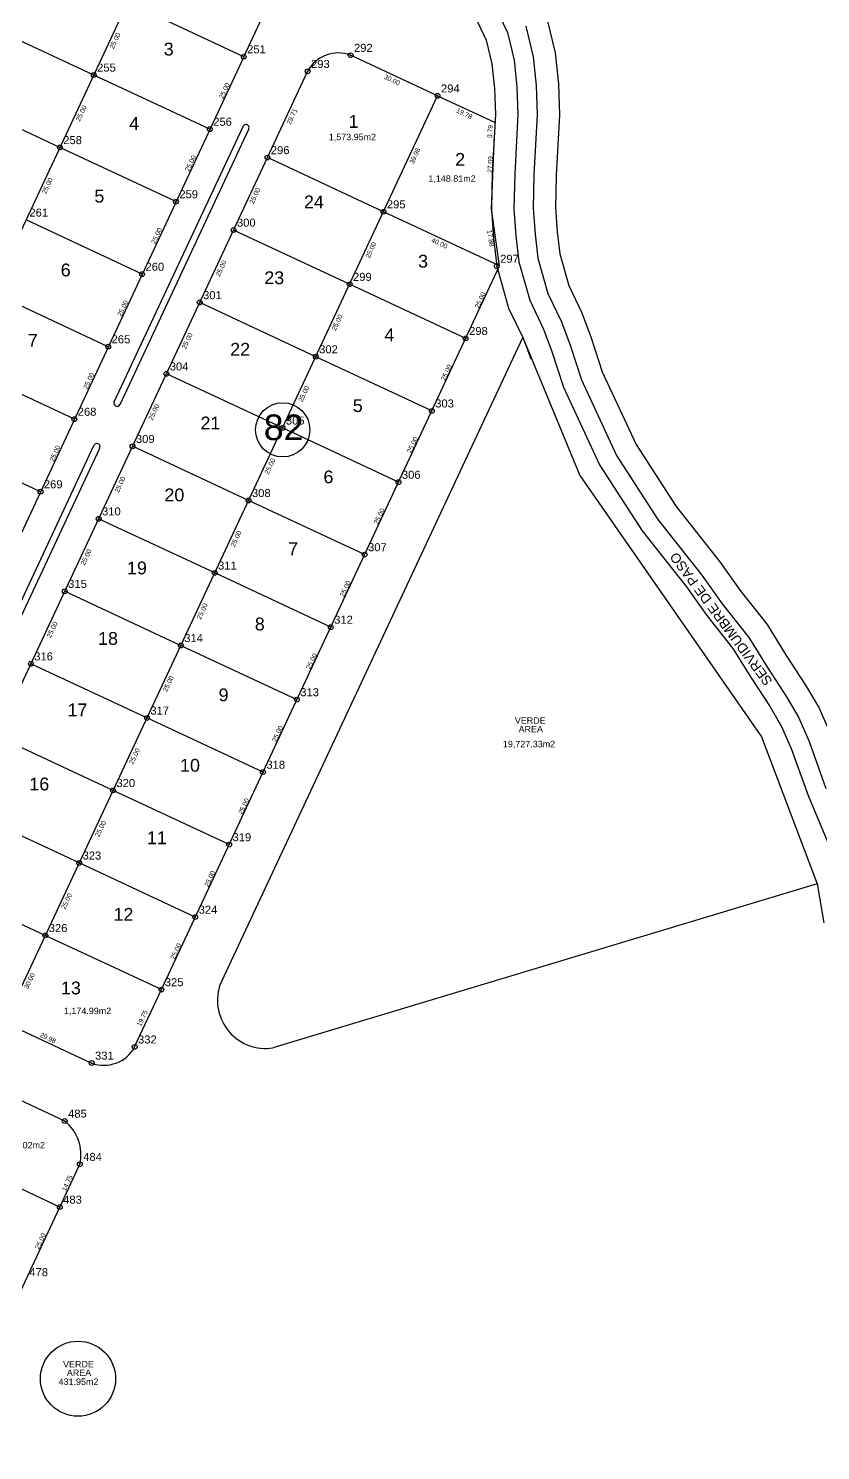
# Model space of a CAD drawing. Header units: metres. Extents: x 277679 to 502674, y 2669847 to 2703376.
# Drawn here: x 501126.9 to 501374.2, y 2671026.4 to 2671470.7 of the extents above; entities that cross this region are included whole.
import ezdxf
from ezdxf.enums import TextEntityAlignment as Align

# ---------------------------------------------------------------- set-up
doc = ezdxf.new("R2010")
doc.units = ezdxf.units.M
doc.header["$PDMODE"] = 32
doc.header["$PDSIZE"] = 1.5
doc.layers.get('0').update_dxf_attribs({"linetype": 'CONTINUOUS'})
for name, color, linetype in [('CVL_CURV_TX', 2, 'CONTINUOUS'), ('CVL_PUNTO', 2, 'CONTINUOUS'), ('CVL_PUNTO_NUM', 2, 'CONTINUOUS'), ('HATCHES', 7, 'CONTINUOUS')]:
    doc.layers.add(name, color=color, linetype=linetype)
doc.styles.add('ARIAL', font='ARIAL')

msp = doc.modelspace()

# ---------------------------------------------------------------- hatches: boundary and pattern name
h = msp.add_hatch()
h.set_pattern_fill('AR-SAND', color=3, scale=0.05, style=0)
h.set_pattern_definition([])
h.paths.add_polyline_path([(501147.29, 2671068.89), (501155.91, 2671068.89), (501155.91, 2671071.89), (501147.29, 2671071.89)], flags=0)
h.paths.add_polyline_path([(501146.11, 2671071.57), (501156.74, 2671071.57), (501156.74, 2671074.57), (501146.11, 2671074.57)], flags=0)
h.paths.add_polyline_path([(501145.09, 2671060.72), (501158.53, 2671060.72), (501158.53, 2671063.79), (501145.09, 2671063.79)], flags=0)
h.paths.add_polyline_path([(501160.13, 2671063.82), (501161.87, 2671058.07), (501164.07, 2671058.73), (501162.33, 2671064.49)], flags=0)
h.paths.add_polyline_path([(501145.27, 2671086.27), (501147.81, 2671091.71), (501145.73, 2671092.68), (501143.18, 2671087.24)], flags=0)
h.paths.add_polyline_path([(501153.93, 2671076.05), (501158.57, 2671077.45), (501157.9, 2671079.65), (501153.27, 2671078.25)], flags=0)
h.paths.add_polyline_path([(501146.77, 2671089.9), (501148.51, 2671084.15), (501150.71, 2671084.81), (501148.97, 2671090.57)], flags=0)
at = {"layer": 'CVL_CURV_TX'}
h = msp.add_hatch(dxfattribs=at)
h.set_pattern_fill('SWAMP', color=3, scale=0.1, style=0)
h.set_pattern_definition([])
edge = h.paths.add_edge_path(flags=0)
edge.add_line((501355.83, 2671249.38), (501299.11, 2671330.99))
edge.add_line((501299.11, 2671330.99), (501281.22, 2671374.18))
edge.add_line((501281.22, 2671374.18), (501186.58, 2671171.52))
edge.add_arc((501200.94, 2671167.06), 15.05, 162.7463, 278.6659)
edge.add_line((501203.21, 2671152.19), (501373.2, 2671203.49))
edge.add_line((501373.2, 2671203.49), (501355.83, 2671249.38))
h.paths.add_polyline_path([(501274.43, 2671245.16), (501291.95, 2671245.16), (501291.95, 2671248.76), (501274.43, 2671248.76)], flags=0)
h.paths.add_polyline_path([(501279.44, 2671250.29), (501288.06, 2671250.29), (501288.06, 2671253.29), (501279.44, 2671253.29)], flags=0)
h.paths.add_polyline_path([(501278.26, 2671252.97), (501288.89, 2671252.97), (501288.89, 2671255.97), (501278.26, 2671255.97)], flags=0)
h = msp.add_hatch(dxfattribs=at)
h.set_pattern_fill('AR-SAND', color=3, scale=0.1, style=0)
h.set_pattern_definition([])
edge = h.paths.add_edge_path(flags=0)
edge.add_arc((501142.36, 2671048.83), 11.73, 0, 180)
edge.add_arc((501142.36, 2671048.83), 11.73, 180, 0)
h.paths.add_polyline_path([(501138.37, 2671049.18), (501146.98, 2671049.18), (501146.98, 2671052.18), (501138.37, 2671052.18)], flags=0)
h.paths.add_polyline_path([(501137.19, 2671051.86), (501147.81, 2671051.86), (501147.81, 2671054.86), (501137.19, 2671054.86)], flags=0)

# ---------------------------------------------------------------- linework, layer by layer
for p, q in [((501194.11, 2671461.88), (501204.69, 2671484.54)), ((501201.51, 2671430.36), (501214.06, 2671457.3)), ((501160.04, 2671152.51), (501168.4, 2671170.41)), ((501136.67, 2671102.47), (501142.93, 2671115.83))]:
    msp.add_line(p, q)
at = {"color": 6}
for p, q in [((501266.43, 2671474.11), (501269.83, 2671467.08)), ((501269.83, 2671467.08), (501271.61, 2671459.65)), ((501271.61, 2671459.65), (501272.44, 2671451.96)), ((501272.44, 2671451.96), (501272.73, 2671443.87)), ((501272.73, 2671443.87), (501271.72, 2671425.6)), ((501271.43, 2671414.21), (501272.38, 2671437.49)), ((501271.72, 2671425.6), (501271.43, 2671414.21)), ((501274, 2671396.52), (501271.43, 2671414.21)), ((501271.43, 2671414.21), (501272.12, 2671405.23)), ((501272.12, 2671405.23), (501273.12, 2671396.44)), ((501273.12, 2671396.44), (501276.83, 2671383.31)), ((501276.83, 2671383.31), (501281.32, 2671373.98)), ((501281.32, 2671373.98), (501283.74, 2671367.5)), ((501373.2, 2671203.49), (501375.26, 2671191.28))]:
    msp.add_line(p, q, dxfattribs=at)
at = {"color": 7}
msp.add_line((501194.11, 2671461.88), (501077.75, 2671212.73), dxfattribs=at)
at = {"color": 24}
msp.add_line((501329.15, 2671321.35), (501342.77, 2671304.07), dxfattribs=at)
msp.add_line((501329.15, 2671321.35), (501342.77, 2671304.07), dxfattribs=at)
at = {"color": 4}
for points in [[(501272.68, 2671477.27), (501276.47, 2671469.44), (501278.52, 2671460.84), (501279.42, 2671452.46), (501279.74, 2671443.81), (501278.72, 2671425.31), (501278.44, 2671414.39), (501279.09, 2671405.89), (501280.01, 2671397.8), (501283.4, 2671385.8), (501287.76, 2671376.73), (501290.35, 2671369.8), (501293.93, 2671358.68), (501305.25, 2671334.38), (501318.56, 2671313.79), (501332.37, 2671296.26), (501338.73, 2671287.34), (501346.87, 2671276.96), (501352.56, 2671267.84), (501358.45, 2671258.75), (501362.07, 2671252.57), (501365.1, 2671245.69), (501370.33, 2671231.09), (501377.3, 2671214.44)], [(501282.15, 2671471.47), (501284.45, 2671461.86), (501285.41, 2671452.89), (501285.74, 2671443.75), (501284.71, 2671425.07), (501284.45, 2671414.54), (501285.06, 2671406.46), (501285.92, 2671398.96), (501289.03, 2671387.93), (501293.29, 2671379.09), (501296.02, 2671371.77), (501299.53, 2671360.87), (501310.51, 2671337.29), (501323.44, 2671317.28), (501337.17, 2671299.86), (501343.54, 2671290.94), (501351.79, 2671280.4), (501357.62, 2671271.06), (501363.55, 2671261.9), (501367.42, 2671255.31), (501370.68, 2671247.91), (501375.93, 2671233.26)]]:
    msp.add_lwpolyline(points, dxfattribs=at)
at = {"color": 6}
msp.add_lwpolyline([(501288.78, 2671473.83), (501291.36, 2671463.06), (501292.4, 2671453.39), (501292.75, 2671443.69), (501291.71, 2671424.79), (501291.45, 2671414.72), (501292.03, 2671407.12), (501292.81, 2671400.32), (501295.6, 2671390.42), (501299.73, 2671381.83), (501302.63, 2671374.07), (501306.06, 2671363.43), (501316.66, 2671340.68), (501329.15, 2671321.35), (501342.77, 2671304.07), (501349.14, 2671295.13), (501357.53, 2671284.43), (501363.53, 2671274.82), (501369.51, 2671265.57), (501373.67, 2671258.5), (501377.18, 2671250.5)], dxfattribs=at)
msp.add_circle((501206.27, 2671345.3), 8.47)
for centre, radius, start, end in [((501223.65, 2671452.16), 10.88, 69.3731, 151.795), ((501150.46, 2671157.65), 10.88, 249.3731, 331.795), ((501129.86, 2671118.84), 13.41, 347.0206, 51.5262)]:
    msp.add_arc(centre, radius, start, end)
at = {"layer": 'CVL_CURV_TX', "color": 7}
for p, q in [((501194.11, 2671461.88), (501157.85, 2671478.81)), ((501147.27, 2671456.16), (501111.03, 2671473.08)), ((501254.64, 2671449.65), (501227.48, 2671462.33)), ((501183.52, 2671439.24), (501147.27, 2671456.16)), ((501136.7, 2671433.51), (501100.45, 2671450.43)), ((501254.66, 2671449.64), (501272.59, 2671441.28)), ((501172.94, 2671416.59), (501136.7, 2671433.51)), ((501237.75, 2671413.44), (501201.51, 2671430.36)), ((501162.37, 2671393.94), (501126.12, 2671410.86)), ((501274, 2671396.52), (501237.75, 2671413.44)), ((501227.18, 2671390.79), (501190.93, 2671407.72)), ((501151.79, 2671371.28), (501115.55, 2671388.2)), ((501263.42, 2671373.87), (501227.18, 2671390.79)), ((501216.6, 2671368.15), (501180.36, 2671385.07)), ((501141.21, 2671348.63), (501104.97, 2671365.55)), ((501252.84, 2671351.22), (501216.6, 2671368.15)), ((501206.2, 2671345.88), (501169.95, 2671362.8)), ((501242.44, 2671328.95), (501206.2, 2671345.88)), ((501130.64, 2671325.98), (501094.39, 2671342.9)), ((501195.62, 2671323.23), (501159.37, 2671340.15)), ((501231.86, 2671306.31), (501195.62, 2671323.23)), ((501185.04, 2671300.58), (501148.8, 2671317.5)), ((501221.29, 2671283.65), (501185.04, 2671300.58)), ((501138.22, 2671294.85), (501174.46, 2671277.93)), ((501174.46, 2671277.93), (501210.71, 2671261.01)), ((501163.89, 2671255.28), (501127.64, 2671272.2)), ((501200.13, 2671238.36), (501163.89, 2671255.28)), ((501153.31, 2671232.63), (501117.06, 2671249.55)), ((501189.55, 2671215.71), (501153.31, 2671232.63)), ((501142.73, 2671209.98), (501106.49, 2671226.9)), ((501178.97, 2671193.06), (501142.73, 2671209.98)), ((501132.15, 2671187.33), (501095.91, 2671204.26)), ((501168.4, 2671170.41), (501132.15, 2671187.33)), ((501119.46, 2671160.16), (501146.62, 2671147.47)), ((501138.2, 2671129.34), (501111, 2671142.04)), ((501136.67, 2671102.47), (501064.18, 2671136.31))]:
    msp.add_line(p, q, dxfattribs=at)
at = {"layer": 'CVL_CURV_TX', "color": 6}
for p, q in [((501281.22, 2671374.18), (501299.11, 2671330.99)), ((501299.11, 2671330.99), (501355.83, 2671249.38)), ((501355.83, 2671249.38), (501373.2, 2671203.49))]:
    msp.add_line(p, q, dxfattribs=at)
at = {"layer": 'CVL_CURV_TX', "color": 7}
msp.add_circle((501142.36, 2671048.83), 11.73, dxfattribs=at)
for centre, radius, start, end in [((501194.77, 2671439.69), 0.988, 334.6861, 155.2556), ((501154.57, 2671353.62), 0.988, 155.4305, 334.5009), ((501148.22, 2671340.03), 0.988, 334.6861, 155.2556), ((501200.94, 2671167.06), 15.05, 162.7463, 278.6659)]:
    msp.add_arc(centre, radius, start, end, dxfattribs=at)
at = {"layer": 'CVL_PUNTO', "color": 2}
for p in [(501194.11, 2671461.88), (501227.48, 2671462.33), (501147.27, 2671456.16), (501214.06, 2671457.3), (501254.64, 2671449.65), (501183.52, 2671439.24), (501136.7, 2671433.51), (501201.51, 2671430.36), (501172.94, 2671416.59), (501237.75, 2671413.44), (501190.93, 2671407.72), (501273.12, 2671396.44), (501162.37, 2671393.94), (501227.18, 2671390.79), (501180.36, 2671385.07), (501263.42, 2671373.87), (501151.79, 2671371.28), (501216.6, 2671368.15), (501169.95, 2671362.8), (501141.21, 2671348.63), (501252.84, 2671351.22), (501206.2, 2671345.88), (501159.37, 2671340.15), (501130.64, 2671325.98), (501242.44, 2671328.95), (501195.62, 2671323.23), (501148.8, 2671317.5), (501231.86, 2671306.31), (501185.04, 2671300.58), (501138.22, 2671294.85), (501221.29, 2671283.65), (501174.46, 2671277.93), (501127.64, 2671272.2), (501210.71, 2671261.01), (501163.89, 2671255.28), (501200.13, 2671238.36), (501153.31, 2671232.63), (501189.55, 2671215.71), (501142.73, 2671209.98), (501178.97, 2671193.06), (501132.15, 2671187.33), (501168.4, 2671170.41), (501160.04, 2671152.51), (501146.62, 2671147.47), (501138.2, 2671129.34), (501142.93, 2671115.83), (501136.67, 2671102.47)]:
    msp.add_point(p, dxfattribs=at)
at = {"layer": 'HATCHES', "color": 7}
for p, q in [((501028.81, 2671202.48), (501172.78, 2671510.74)), ((501119.46, 2671160.16), (501254.66, 2671449.64)), ((501153.67, 2671354.03), (501193.88, 2671440.11)), ((501155.47, 2671353.19), (501195.67, 2671439.27)), ((501095.91, 2671204.26), (501201.51, 2671430.36)), ((501168.4, 2671170.41), (501274, 2671396.52)), ((501186.58, 2671171.52), (501281.22, 2671374.18)), ((501107.06, 2671254.22), (501147.33, 2671340.44)), ((501108.85, 2671253.38), (501149.12, 2671339.6)), ((501373.2, 2671203.49), (501203.21, 2671152.19)), ((501101.13, 2671026.39), (501136.67, 2671102.47))]:
    msp.add_line(p, q, dxfattribs=at)

# ---------------------------------------------------------------- texts
at = {"color": 7, "style": 'ARIAL'}
for s, rotation, p in [('30.00', 334.9729, (501240.44, 2671454.63)), ('29.71', 65.0143, (501209.15, 2671443.2)), ('19.78', 334.984, (501262.99, 2671444.1)), ('3.79', 86.8497, (501271.01, 2671438.48)), ('39.96', 64.9977, (501247.56, 2671430.91)), ('27.09', 87.5587, (501271.08, 2671428.19)), ('17.88', 278.2459, (501271.23, 2671405.15)), ('40.00', 334.9729, (501255.24, 2671403.62)), ('30.00', 64.9657, (501127.17, 2671173.11)), ('19.75', 64.974, (501162.45, 2671161.45)), ('29.98', 334.9729, (501132.98, 2671155.31)), ('14.75', 64.8912, (501138.96, 2671109.95))]:
    msp.add_text(s, height=1.5, rotation=rotation, dxfattribs=at).set_placement(p, align=Align.MIDDLE)
at = {"color": 1, "style": 'ARIAL'}
for s, p in [('1,573.95m2', (501228.05, 2671436.62)), ('1,148.81m2', (501259.16, 2671423.63)), ('1,174.99m2', (501145.34, 2671163.58)), ('969.02m2', (501125.84, 2671121.81))]:
    msp.add_text(s, height=2, dxfattribs=at).set_placement(p, align=Align.MIDDLE)
at = {"layer": 'CVL_CURV_TX', "color": 7, "style": 'ARIAL'}
for s, height, rotation, p in [('25.00', 1.5, 64.9657, (501153.92, 2671466.85)), ('25.00', 1.5, 64.9657, (501188.05, 2671451.22)), ('25.00', 1.5, 64.9657, (501143.35, 2671444.2)), ('25.00', 1.5, 64.9657, (501177.48, 2671428.57)), ('25.00', 1.5, 64.9657, (501132.77, 2671421.55)), ('25.00', 1.5, 64.9657, (501197.58, 2671418.41)), ('25.00', 1.5, 64.9657, (501166.9, 2671405.92)), ('25.00', 1.5, 64.9657, (501233.83, 2671401.49)), ('25.00', 1.5, 64.9657, (501187.01, 2671395.76)), ('25.00', 1.5, 64.9657, (501267.96, 2671385.85)), ('25.00', 1.5, 64.9657, (501156.33, 2671383.26)), ('25.00', 1.5, 64.9657, (501223.25, 2671378.84)), ('25.00', 1.5, 64.9657, (501176.43, 2671373.11)), ('25.00', 1.5, 64.9657, (501257.38, 2671363.21)), ('25.00', 1.5, 64.9657, (501145.75, 2671360.61)), ('25.00', 1.5, 64.9657, (501212.85, 2671356.57)), ('25.00', 1.5, 64.9657, (501166.03, 2671350.84)), ('25.00', 1.5, 64.9657, (501135.17, 2671337.96)), ('25.00', 1.5, 64.9657, (501246.8, 2671340.56)), ('25.00', 1.5, 64.9657, (501202.27, 2671333.92)), ('25.00', 1.5, 64.9657, (501155.45, 2671328.19)), ('25.00', 1.5, 64.9657, (501236.4, 2671318.29)), ('25.00', 1.5, 64.9657, (501191.69, 2671311.27)), ('25.00', 1.5, 64.9657, (501144.87, 2671305.54)), ('SERVIDUMBRE DE PASO', 3, 126.5143, (501343.16, 2671286.18)), ('25.00', 1.5, 64.9657, (501225.82, 2671295.64)), ('25.00', 1.5, 64.9657, (501181.11, 2671288.62)), ('25.00', 1.5, 64.9657, (501134.29, 2671282.89)), ('25.00', 1.5, 64.9657, (501215.25, 2671272.99)), ('25.00', 1.5, 64.9657, (501170.54, 2671265.97)), ('25.00', 1.5, 64.9657, (501204.67, 2671250.34)), ('25.00', 1.5, 64.9657, (501159.96, 2671243.32)), ('25.00', 1.5, 64.9657, (501194.09, 2671227.69)), ('25.00', 1.5, 64.9657, (501149.38, 2671220.67)), ('25.00', 1.5, 64.9657, (501183.51, 2671205.04)), ('25.00', 1.5, 64.9657, (501138.8, 2671198.03)), ('25.00', 1.5, 64.9657, (501172.93, 2671182.39)), ('25.00', 1.5, 64.9657, (501130.62, 2671091.8))]:
    msp.add_text(s, height=height, rotation=rotation, dxfattribs=at).set_placement(p, align=Align.MIDDLE)
at = {"layer": 'CVL_CURV_TX', "color": 4, "style": 'ARIAL'}
for s, p in [('3', (501170.68, 2671464.26)), ('4', (501159.89, 2671440.99)), ('1', (501228.39, 2671441.64)), ('2', (501261.69, 2671429.82)), ('5', (501149.02, 2671418.28)), ('24', (501216.02, 2671416.53)), ('6', (501138.51, 2671395.25)), ('3', (501250.1, 2671397.99)), ('23', (501203.64, 2671392.82)), ('7', (501128.25, 2671373.25)), ('4', (501239.58, 2671374.97)), ('22', (501192.98, 2671370.49)), ('5', (501229.71, 2671352.84)), ('21', (501183.7, 2671347.47)), ('6', (501220.55, 2671330.59)), ('20', (501172.45, 2671324.97)), ('7', (501209.52, 2671308.13)), ('19', (501160.76, 2671302.15)), ('8', (501199.11, 2671284.63)), ('18', (501151.73, 2671280.12)), ('9', (501187.81, 2671262.49)), ('17', (501142.16, 2671257.81)), ('10', (501177.32, 2671240.49)), ('16', (501130.26, 2671234.65)), ('11', (501166.97, 2671217.83)), ('12', (501156.53, 2671193.95)), ('13', (501140.14, 2671170.92))]:
    msp.add_text(s, height=4, dxfattribs=at).set_placement(p, align=Align.MIDDLE)
at = {"layer": 'CVL_CURV_TX', "color": 6, "style": 'ARIAL'}
msp.add_text('82', height=8, dxfattribs=at).set_placement((501206.56, 2671346.09), align=Align.MIDDLE)
at = {"layer": 'CVL_CURV_TX', "color": 7, "style": 'ARIAL'}
for s, p in [('VERDE', (501283.57, 2671254.47)), ('AREA', (501283.75, 2671251.79)), ('VERDE', (501142.5, 2671053.36)), ('AREA', (501142.67, 2671050.68))]:
    msp.add_text(s, height=2, dxfattribs=at).set_placement(p, align=Align.MIDDLE)
at = {"layer": 'CVL_CURV_TX', "color": 1, "style": 'ARIAL'}
for s, p in [('19,727.33m2', (501283.19, 2671246.96)), ('431.95m2', (501142.51, 2671047.91))]:
    msp.add_text(s, height=2, dxfattribs=at).set_placement(p, align=Align.MIDDLE)
at = {"layer": 'CVL_PUNTO_NUM', "color": 7, "style": 'ARIAL'}
for s, p in [('251', (501195.17, 2671462.94)), ('292', (501228.54, 2671463.4)), ('255', (501148.33, 2671457.22)), ('293', (501215.12, 2671458.36)), ('294', (501255.7, 2671450.71)), ('256', (501184.58, 2671440.3)), ('258', (501137.76, 2671434.57)), ('296', (501202.57, 2671431.42)), ('259', (501174, 2671417.65)), ('261', (501127.18, 2671411.92)), ('295', (501238.81, 2671414.5)), ('300', (501191.99, 2671408.78)), ('260', (501163.43, 2671395)), ('297', (501274.18, 2671397.5)), ('299', (501228.24, 2671391.85)), ('301', (501181.42, 2671386.13)), ('265', (501152.85, 2671372.34)), ('298', (501264.48, 2671374.93)), ('302', (501217.66, 2671369.21)), ('304', (501171.02, 2671363.86)), ('268', (501142.27, 2671349.69)), ('303', (501253.9, 2671352.29)), ('305', (501207.26, 2671346.94)), ('309', (501160.44, 2671341.21)), ('306', (501243.5, 2671330.01)), ('269', (501131.7, 2671327.04)), ('308', (501196.68, 2671324.29)), ('310', (501149.86, 2671318.56)), ('307', (501232.93, 2671307.37)), ('311', (501186.1, 2671301.64)), ('315', (501139.28, 2671295.91)), ('312', (501222.35, 2671284.72)), ('314', (501175.53, 2671278.99)), ('316', (501128.7, 2671273.26)), ('313', (501211.77, 2671262.07)), ('317', (501164.95, 2671256.34)), ('318', (501201.19, 2671239.42)), ('320', (501154.37, 2671233.69)), ('319', (501190.61, 2671216.77)), ('323', (501143.79, 2671211.04)), ('324', (501180.04, 2671194.12)), ('326', (501133.21, 2671188.39)), ('325', (501169.46, 2671171.47)), ('332', (501161.1, 2671153.57)), ('331', (501147.68, 2671148.53)), ('485', (501139.26, 2671130.4)), ('484', (501143.99, 2671116.89)), ('483', (501137.73, 2671103.53)), ('478', (501127.15, 2671080.88))]:
    msp.add_text(s, height=2.5, dxfattribs=at).set_placement(p)

doc.saveas('drawing.dxf')
